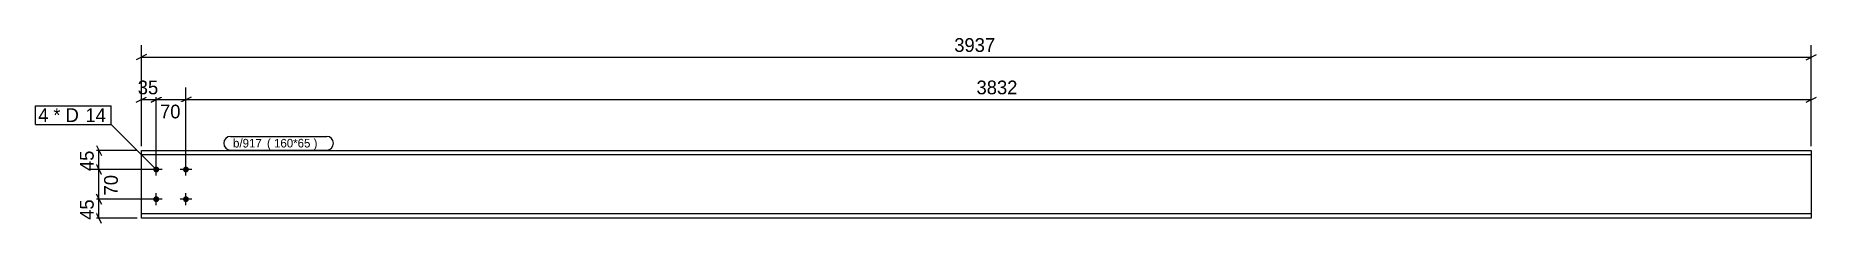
# Model space of a CAD drawing. Header units: millimetres. Extents: x 32 to 4230, y 32 to 475.
import ezdxf

# ---------------------------------------------------------------- set-up
doc = ezdxf.new("R2010")
doc.units = ezdxf.units.MM
doc.styles.add('Comic Sans MS', font='COMIC.TTF', dxfattribs={"height": 0.2})

msp = doc.modelspace()

# ---------------------------------------------------------------- hatches: boundary and pattern name
at = {"linetype": 'Continuous'}
for points in [[(309.4, 159, -1), (323.4, 159, -1)], [(379.4, 159, -1), (393.4, 159, -1)], [(309.4, 89, -1), (323.4, 89, -1)], [(379.4, 89, -1), (393.4, 89, -1)]]:
    msp.add_hatch(color=3, dxfattribs=at).paths.add_polyline_path(points)

# ---------------------------------------------------------------- linework, layer by layer
at = {"color": 8, "linetype": 'Continuous'}
for p, q in [((293.4, 430), (269.4, 418)), ((281.4, 424), (4218, 424)), ((4206, 418), (4230, 430)), ((4218, 214), (4218, 452.4)), ((281.4, 214), (281.4, 352.4)), ((316.4, 169), (316.4, 349.6)), ((386.4, 169), (386.4, 352.4)), ((386.4, 169), (386.4, 349.6)), ((4218, 214), (4218, 352.4)), ((269.4, 318), (293.4, 330)), ((304.4, 318), (328.4, 330)), ((316.4, 324), (386.4, 324)), ((398.4, 330), (374.4, 318)), ((398.4, 330), (374.4, 318)), ((386.4, 324), (4218, 324)), ((4206, 318), (4230, 330)), ((175.4, 216), (187.4, 192)), ((271.4, 204), (153, 204)), ((187.4, 147), (175.4, 171)), ((181.4, 159), (181.4, 204)), ((306.4, 159), (153, 159)), ((306.4, 89), (155.8, 89)), ((187.4, 77), (175.4, 101)), ((271.4, 44), (153, 44)), ((187.4, 32), (175.4, 56))]:
    msp.add_line(p, q, dxfattribs=at)
at = {"color": 7, "linetype": 'Continuous'}
for p, q in [((281.4, 44), (281.4, 204)), ((281.4, 204), (4218, 204)), ((4218, 193.5), (281.4, 193.5)), ((4218, 204), (4218, 44)), ((4218, 54.5), (281.4, 54.5)), ((4218, 44), (281.4, 44))]:
    msp.add_line(p, q, dxfattribs=at)
at = {"color": 3, "linetype": 'Continuous'}
for p, q in [((316.4, 145), (316.4, 173)), ((386.4, 145), (386.4, 173)), ((330.4, 159), (302.4, 159)), ((400.4, 159), (372.4, 159)), ((330.4, 89), (302.4, 89)), ((316.4, 75), (316.4, 103)), ((400.4, 89), (372.4, 89)), ((386.4, 75), (386.4, 103))]:
    msp.add_line(p, q, dxfattribs=at)

# ---------------------------------------------------------------- wipeouts: each hides what was drawn before it
at = {"color": 0}
msp.add_wipeout([(64.1, 271.1), (64.1, 303.1), (38, 303.1), (38, 271.1)], dxfattribs=at)

# ---------------------------------------------------------------- next in the draw order: wipeouts: each hides what was drawn before it
for points in [[(2308.2, 430), (2308.2, 474.8), (2191.2, 474.8), (2191.2, 430)], [(2360.7, 330), (2360.7, 374.8), (2243.7, 374.8), (2243.7, 330)], [(64.1, 271.1), (64.1, 303.1), (38, 303.1), (38, 271.1)], [(383.9, 273.2), (383.9, 318), (318.9, 318), (318.9, 273.2)], [(175.4, 214), (130.6, 214), (130.6, 149), (175.4, 149)], [(571.5, 211), (571.5, 231), (497.4, 231), (497.4, 211)]]:
    msp.add_wipeout(points, dxfattribs=at)

# ---------------------------------------------------------------- next in the draw order: linework, layer by layer
at = {"color": 8, "linetype": 'Continuous'}
for p, q in [((316.4, 169), (316.4, 352.4)), ((281.4, 324), (316.4, 324)), ((328.4, 330), (304.4, 318)), ((175.4, 171), (187.4, 147)), ((306.4, 159), (155.8, 159)), ((181.4, 89), (181.4, 159))]:
    msp.add_line(p, q, dxfattribs=at)
at = {"color": 7, "linetype": 'Continuous'}
msp.add_line((32, 265.1), (32, 309.1), dxfattribs=at)

# ---------------------------------------------------------------- next in the draw order: texts
at = {"color": 3, "style": 'Comic Sans MS'}
for s, p in [('3937', (2197.6, 436.4)), ('3832', (2250.1, 336.4)), ('70', (325.3, 279.6))]:
    msp.add_text(s, height=32.38, dxfattribs=at).set_placement(p)
msp.add_text('45', height=32.38, rotation=90.0002, dxfattribs=at).set_placement((169, 155.4))

# ---------------------------------------------------------------- next in the draw order: wipeouts: each hides what was drawn before it
at = {"color": 0}
for points in [[(139.9, 271.1), (139.9, 303.1), (73.7, 303.1), (73.7, 271.1)], [(571.5, 211), (571.5, 231), (497.4, 231), (497.4, 211)]]:
    msp.add_wipeout(points, dxfattribs=at)

# ---------------------------------------------------------------- next in the draw order: linework, layer by layer
at = {"color": 7, "linetype": 'Continuous'}
msp.add_arc((491.4, 221), 16, 90, 270, dxfattribs=at)

# ---------------------------------------------------------------- next in the draw order: wipeouts: each hides what was drawn before it
at = {"color": 0}
for points in [[(331.4, 330), (331.4, 374.8), (266.4, 374.8), (266.4, 330)], [(139.9, 271.1), (139.9, 303.1), (73.7, 303.1), (73.7, 271.1)], [(712.3, 211), (712.3, 231), (577.5, 231), (577.5, 211)], [(232.2, 156.5), (187.4, 156.5), (187.4, 91.5), (232.2, 91.5)]]:
    msp.add_wipeout(points, dxfattribs=at)

# ---------------------------------------------------------------- next in the draw order: linework, layer by layer
at = {"color": 8, "linetype": 'Continuous'}
for p, q in [((281.4, 214), (281.4, 452.4)), ((306.4, 89), (153, 89)), ((175.4, 101), (187.4, 77)), ((181.4, 44), (181.4, 89))]:
    msp.add_line(p, q, dxfattribs=at)

# ---------------------------------------------------------------- next in the draw order: texts
at = {"color": 3, "style": 'Comic Sans MS'}
for s, height, p in [('35', 32.38, (272.8, 336.4)), ('4', 32.4, (38, 271.1))]:
    msp.add_text(s, height=height, dxfattribs=at).set_placement(p)
msp.add_text('70', height=32.38, rotation=90.0002, dxfattribs=at).set_placement((225.8, 97.9))

# ---------------------------------------------------------------- next in the draw order: wipeouts: each hides what was drawn before it
at = {"color": 0}
for points in [[(194.7, 271.1), (194.7, 303.1), (149.5, 303.1), (149.5, 271.1)], [(712.3, 211), (712.3, 231), (577.5, 231), (577.5, 211)]]:
    msp.add_wipeout(points, dxfattribs=at)

# ---------------------------------------------------------------- next in the draw order: linework, layer by layer
at = {"color": 7, "linetype": 'Continuous'}
for p, q in [((491.4, 237), (718.3, 237)), ((491.4, 205), (718.3, 205))]:
    msp.add_line(p, q, dxfattribs=at)
msp.add_arc((718.3, 221), 16, 270, 90, dxfattribs=at)

# ---------------------------------------------------------------- next in the draw order: texts
at = {"color": 3, "style": 'Comic Sans MS'}
for s, height, p in [('b/917', 20.23, (497.4, 211)), ('(\xa0160*65\xa0) ', 20.234, (577.5, 211))]:
    msp.add_text(s, height=height, dxfattribs=at).set_placement(p)

# ---------------------------------------------------------------- next in the draw order: wipeouts: each hides what was drawn before it
at = {"color": 0}
for points in [[(194.7, 271.1), (194.7, 303.1), (149.5, 303.1), (149.5, 271.1)], [(175.4, 99), (130.6, 99), (130.6, 34), (175.4, 34)]]:
    msp.add_wipeout(points, dxfattribs=at)

# ---------------------------------------------------------------- next in the draw order: linework, layer by layer
at = {"color": 7, "linetype": 'Continuous'}
for p, q in [((32, 309.1), (210.3, 309.1)), ((210.3, 265.1), (210.3, 309.1)), ((32, 265.1), (210.3, 265.1)), ((316.4, 159), (210.3, 265.1))]:
    msp.add_line(p, q, dxfattribs=at)

# ---------------------------------------------------------------- next in the draw order: texts
at = {"color": 3, "style": 'Comic Sans MS'}
for s, p in [('* D', (73.7, 271.1)), ('14', (149.5, 271.1))]:
    msp.add_text(s, height=32.38, dxfattribs=at).set_placement(p)
msp.add_text('45', height=32.38, rotation=90.0002, dxfattribs=at).set_placement((169, 40.4))

doc.saveas('drawing.dxf')
